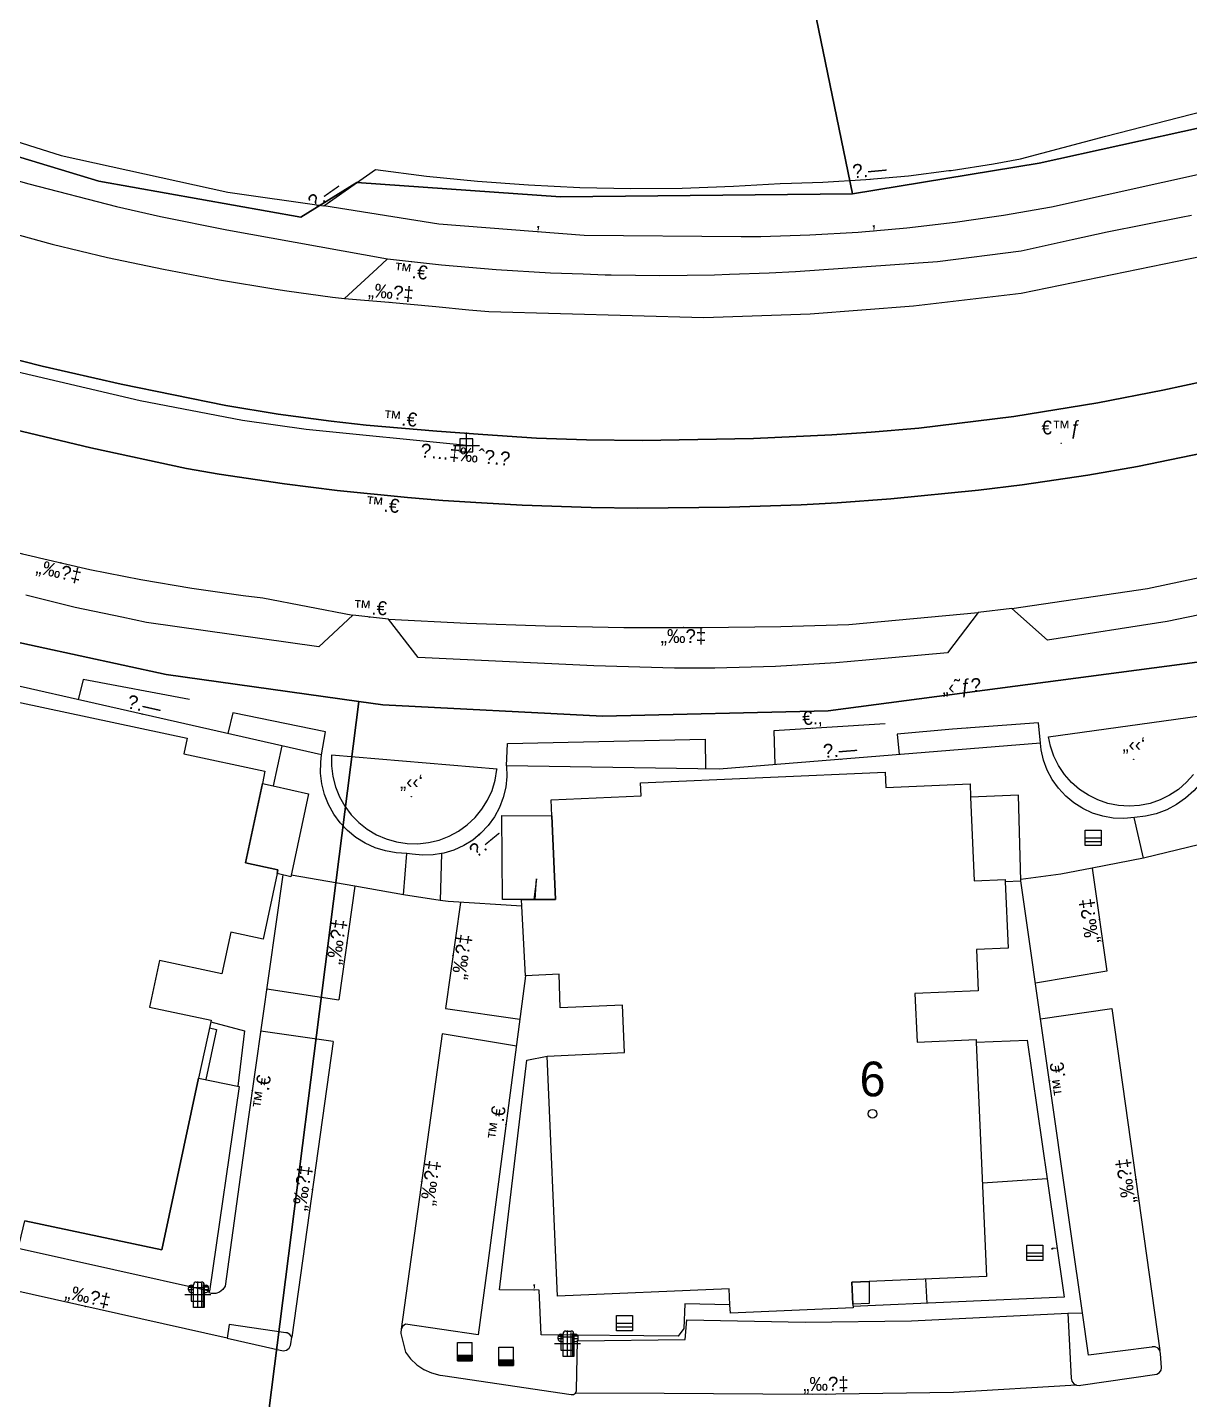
# Model space of a CAD drawing. Header units: metres. Extents: x 218299 to 220222, y 572714 to 574340.
# Drawn here: x 219484.5 to 219551.5, y 573576.1 to 573655.2 of the extents above; entities that cross this region are included whole.
import ezdxf
from ezdxf.enums import TextEntityAlignment as Align

# ---------------------------------------------------------------- set-up
doc = ezdxf.new("R2010")
doc.units = ezdxf.units.M
doc.header["$MEASUREMENT"] = 0
doc.header["$PDMODE"] = 66
doc.header["$PDSIZE"] = 0.75
for name, color, linetype in [('1601', 44, 'LANDBORDER'), ('1602', 44, 'Continuous'), ('1603', 44, 'Continuous'), ('A_POINTS', 2, 'Continuous'), ('M2200', 253, 'Continuous'), ('M2207', 253, 'Continuous'), ('M2401', 7, 'Continuous'), ('M2404', 7, 'Continuous'), ('M2407', 253, 'Continuous'), ('M2408', 253, 'Continuous'), ('M2430', 253, 'Continuous'), ('m2511', 253, 'Continuous'), ('M2601', 253, 'Continuous'), ('M2602', 253, 'Continuous'), ('M2605', 253, 'Continuous'), ('M2809', 253, 'Continuous'), ('M4611', 253, 'Continuous'), ('M5203', 253, 'Continuous'), ('M5235', 253, 'Continuous')]:
    doc.layers.add(name, color=color, linetype=linetype)
doc.styles.add('HEBTXT', font='HEBTXT')
doc.styles.add('MAVAT_HEBTXT', font='HEBTXT')
doc.linetypes.add('LANDBORDER', pattern='A,6.25,[208,elecad.shx,S=0.02,R=0,X=-0.6,Y=0],12.5,[208,elecad.shx,S=0.02,R=180,X=0.6,Y=0],6.25', length=25)

# ---------------------------------------------------------------- blocks, each defined once
blk = doc.blocks.new('1603')
at = {"layer": 'A_POINTS'}
blk.add_circle((0, 0), 0.25, dxfattribs=at)
at = {"color": 0, "style": 'HEBTXT'}
blk.add_attdef('PARCEL_NUM', text='', height=2, dxfattribs=at).set_placement((0, 1), align=Align.CENTER)
at = {"color": 0, "style": 'HEBTXT', "flags": 1}
blk.add_attdef('LOT_NUM', text='', height=2, dxfattribs=at).set_placement((0, -2.5), align=Align.CENTER)
blk = doc.blocks.new('M2404')
blk.add_circle((0, 0), 0.025)
at = {"style": 'MAVAT_HEBTXT'}
blk.add_attdef('NAME', text='', height=0.8, dxfattribs=at).set_placement((0, 1.59), align=Align.MIDDLE)
blk = doc.blocks.new('M2207')
blk.add_circle((0, 0), 0.025)
at = {"style": 'MAVAT_HEBTXT'}
blk.add_attdef('NAME', text='', height=0.8, dxfattribs=at).set_placement((0, 1.59), align=Align.MIDDLE)
blk = doc.blocks.new('M2408')
blk.add_circle((0, 0), 0.025)
at = {"style": 'MAVAT_HEBTXT'}
blk.add_attdef('NAME', text='', height=0.8, dxfattribs=at).set_placement((0, 1.59), align=Align.MIDDLE)
blk = doc.blocks.new('M2430')
blk.add_circle((0, 0), 0.025)
at = {"style": 'MAVAT_HEBTXT'}
blk.add_attdef('NAME', text='', height=0.8, dxfattribs=at).set_placement((0, 1.25), align=Align.MIDDLE)
blk = doc.blocks.new('M2601')
blk.add_circle((0, 0), 0.025)
at = {"style": 'MAVAT_HEBTXT'}
blk.add_attdef('NAME', text='', height=0.8, dxfattribs=at).set_placement((0, 1.59), align=Align.MIDDLE)
blk = doc.blocks.new('M2602')
blk.add_circle((0, 0), 0.025)
at = {"style": 'MAVAT_HEBTXT'}
blk.add_attdef('NAME', text='', height=0.8, dxfattribs=at).set_placement((0, 1.59), align=Align.MIDDLE)
blk = doc.blocks.new('M2605')
blk.add_circle((0, 0), 0.025)
at = {"style": 'MAVAT_HEBTXT'}
blk.add_attdef('NAME', text='', height=0.8, dxfattribs=at).set_placement((0, 1.59), align=Align.MIDDLE)
blk = doc.blocks.new('M2809')
blk.add_circle((0, 0), 0.025)
at = {"style": 'MAVAT_HEBTXT'}
blk.add_attdef('NAME', text='', height=0.8, dxfattribs=at).set_placement((0, 1.59), align=Align.MIDDLE)
blk = doc.blocks.new('*U89')
at = {"linetype": 'Continuous'}
for p, q in [((-0.85, 0), (-0.85, -0.66)), ((0.85, 0), (0.85, -0.66))]:
    blk.add_line(p, q, dxfattribs=at)
blk.add_solid([(-0.85, 0), (-0.85, -0.66), (0.85, -0.66)], dxfattribs=at)
at = {"linetype": 'Continuous', "extrusion": (0, 0, -1)}
blk.add_solid([(0.85, 0), (-0.85, 0), (-0.85, -0.66)], dxfattribs=at)
blk = doc.blocks.new('M5235')
for points in [[(-0.85, 1.47), (0.85, 1.47)], [(-0.85, -0.66), (-0.85, 1.47)], [(-0.85, 0), (0.85, 0)], [(0.85, -0.66), (0.85, 1.47)], [(-0.85, -0.66), (0.85, -0.66)]]:
    blk.add_lwpolyline(points)
at = {"linetype": 'Continuous'}
blk.add_blockref('*U89', (0, 0), dxfattribs=at)
at = {"style": 'MAVAT_HEBTXT', "flags": 1}
for tag, p in [('MARK', (0, 2.72)), ('HEIGHT', (0, -1.92)), ('NAME', (0, -4.48))]:
    blk.add_attdef(tag, text='', height=0.8, dxfattribs=at).set_placement(p, align=Align.MIDDLE)
blk = doc.blocks.new('2511')
blk.add_point((0, 0))
at = {"style": 'HEBTXT'}
blk.add_attdef('TYPE', text='', height=0.8, dxfattribs=at).set_placement((0, 1.12), align=Align.MIDDLE)
blk = doc.blocks.new('M5203')
for points in [[(1.54, -1.47), (-1.54, -1.47), (-1.54, 1.47), (1.54, 1.47)], [(-1.54, 0), (1.54, 0)], [(1.54, 1.47), (1.54, -1.47)], [(-1.54, -0.66), (1.54, -0.66)]]:
    blk.add_lwpolyline(points)
at = {"style": 'MAVAT_HEBTXT', "flags": 1}
for tag, p in [('MARK', (0, 3.2)), ('HEIGHT', (0, -3.3)), ('NAME', (0, -5.87))]:
    blk.add_attdef(tag, text='', height=0.8, dxfattribs=at).set_placement(p, align=Align.MIDDLE)
blk = doc.blocks.new('M4611')
for p, q in [((-1.07, 0.55), (-1.07, 0.77)), ((-1, 0.57), (-0.52, 0.57)), ((-0.95, 0.86), (-0.54, 0.86)), ((-0.88, 1), (-0.51, 1)), ((-0.77, 1.07), (-0.5, 1.07)), ((-0.77, 0.25), (-0.5, 0.25)), ((-0.5, 1.07), (-0.5, 1.13)), ((-0.5, -1.5), (-0.5, 1.06)), ((-0.2, 1.43), (0.44, 1.43)), ((-0.04, 1.28), (-0.04, -1.47)), ((0.41, 1.29), (0.41, -1.46)), ((0.64, -1.47), (0.64, 1.16)), ((0.74, 1.13), (0.74, -1.5)), ((0.74, 1.07), (0.95, 1.07)), ((0.74, 0.25), (0.95, 0.25)), ((1.03, 1), (0.77, 1)), ((1.16, 0.85), (0.78, 0.85)), ((1.2, 0.55), (0.79, 0.55)), ((1.25, 0.55), (1.25, 0.77)), ((0.74, -1.5), (-0.5, -1.5))]:
    blk.add_line(p, q)
for centre, start, end in [((-0.77, 0.77), 90, 180), ((-0.77, 0.55), 180, 270), ((-0.2, 1.13), 90, 180), ((0.44, 1.13), 0, 90), ((0.95, 0.77), 0, 90), ((0.95, 0.55), 270, 0)]:
    blk.add_arc(centre, 0.3, start, end)
blk.add_point((0, 0))
at = {"style": 'MAVAT_HEBTXT', "flags": 1}
for tag, p in [('MARK', (0.08, 2.68)), ('HEIGHT', (0.08, -2.76)), ('NAME', (0.08, -5.32)), ('DIAMETER', (0.08, -7.89))]:
    blk.add_attdef(tag, text='', height=0.8, dxfattribs=at).set_placement(p, align=Align.MIDDLE)
blk = doc.blocks.new('111')
at = {"layer": 'M2200'}
blk.add_polyline3d([(219479.848, 573617.203, 616.999), (219493.721, 573614.236, 616.999), (219493.529, 573613.338, 620.599), (219498.202, 573612.338, 620.599), (219498.053, 573611.639, 620.599), (219497.074, 573607.062, 620.599), (219497.074, 573607.062, 620.599), (219498.951, 573606.66, 597.799), (219498.951, 573606.66, 597.799), (219498.904, 573606.441, 597.799), (219498.097, 573602.671, 597.799), (219496.233, 573603.07, 620.599), (219495.72, 573600.673, 620.599), (219492.128, 573601.442, 620.599), (219491.553, 573598.754, 620.599), (219495.099, 573597.996, 620.599), (219495.079, 573597.906, 620.396), (219495.06, 573597.817, 620.193), (219494.385, 573594.665, 613.046), (219492.263, 573584.766, 590.599), (219492.263, 573584.766, 590.599), (219484.373, 573586.436, 590.599)], dxfattribs=at)
blk.add_polyline3d([(219515.055, 573582.097, 592.774), (219514.451, 573595.935, 621.574), (219514.451, 573595.935, 621.574), (219518.914, 573596.13, 621.574), (219518.795, 573598.862, 621.574), (219515.211, 573598.705, 621.574), (219515.153, 573600.656, 621.619), (219513.22, 573600.555, 601.774), (219513.22, 573600.555, 601.774), (219513.001, 573604.559, 601.774), (219512.979, 573604.953, 601.774), (219512.979, 573604.953, 601.774), (219514.939, 573604.955, 621.574), (219514.939, 573604.955, 621.574), (219514.729, 573609.766, 621.574), (219514.689, 573610.689, 621.574), (219519.871, 573610.914, 621.574), (219519.838, 573611.68, 618.124), (219533.936, 573612.295, 618.124), (219533.974, 573611.41, 621.574), (219538.817, 573611.621, 621.574), (219538.851, 573610.853, 621.574), (219539.061, 573606.03, 621.574), (219539.061, 573606.03, 621.574), (219540.831, 573606.108, 597.574), (219540.831, 573606.108, 597.574), (219540.837, 573605.983, 597.574), (219541.004, 573602.15, 597.574), (219539.18, 573602.07, 621.574), (219539.284, 573599.689, 621.574), (219535.644, 573599.53, 621.574), (219535.766, 573596.735, 621.574), (219539.169, 573596.883, 621.574), (219539.176, 573596.736, 621.265), (219539.764, 573583.241, 592.774), (219533.01, 573582.947, 592.774), (219532.012, 573582.903, 592.774), (219532.012, 573582.903, 592.774), (219532.067, 573581.637, 590.186), (219532.076, 573581.436, 589.774), (219525.01, 573581.128, 589.774), (219524.989, 573581.611, 590.809), (219524.948, 573582.529, 592.774)], close=True, dxfattribs=at)
at = {"layer": 'M2207'}
blk.add_polyline3d([(219551.682, 573612.159, 595.192), (219551.279, 573611.7, 595.192), (219550.819, 573611.296, 595.192), (219550.31, 573610.957, 595.192), (219549.761, 573610.686, 595.192), (219549.182, 573610.489, 595.192), (219548.582, 573610.37, 595.192), (219547.972, 573610.329, 595.192), (219547.361, 573610.369, 595.192), (219546.761, 573610.488, 595.192), (219546.182, 573610.684, 595.192), (219545.633, 573610.954, 595.192), (219545.124, 573611.293, 595.192), (219544.663, 573611.695, 595.192), (219544.259, 573612.155, 595.192), (219543.918, 573612.663, 595.192), (219543.647, 573613.211, 595.192), (219543.449, 573613.79, 595.192), (219543.338, 573614.321, 595.192), (219543.338, 573614.321, 595.192), (219552.612, 573615.616, 595.192)], dxfattribs=at)
for points in [[(219511.571, 573612.453, 594.349), (219502.042, 573613.266, 594.349), (219502.04, 573612.648, 594.349), (219502.117, 573612.035, 594.349), (219502.272, 573611.436, 594.349), (219502.504, 573610.863, 594.349), (219502.808, 573610.325, 594.349), (219503.178, 573609.83, 594.349), (219503.609, 573609.387, 594.349), (219504.094, 573609.003, 594.349), (219504.625, 573608.685, 594.349), (219505.191, 573608.439, 594.349), (219505.785, 573608.267, 594.349), (219506.396, 573608.173, 594.349), (219507.014, 573608.159, 594.349), (219507.629, 573608.225, 594.349), (219508.23, 573608.37, 594.349), (219508.808, 573608.591, 594.349), (219509.352, 573608.884, 594.349), (219509.853, 573609.246, 594.349), (219510.304, 573609.669, 594.349), (219510.697, 573610.146, 594.349), (219511.024, 573610.671, 594.349), (219511.282, 573611.233, 594.349), (219511.464, 573611.823, 594.349), (219511.569, 573612.433, 594.349), (219511.571, 573612.453, 594.349)], [(219498.053, 573611.639, 595.699), (219498.682, 573611.495, 595.699), (219500.711, 573611.03, 595.699), (219499.697, 573606.266, 595.699), (219498.904, 573606.441, 595.699), (219498.951, 573606.66, 595.699), (219497.074, 573607.062, 595.699), (219498.053, 573611.639, 595.699)], [(219540.837, 573605.983, 596.242), (219541.744, 573606.03, 596.242), (219541.744, 573606.03, 596.242), (219541.606, 573610.956, 596.242), (219538.851, 573610.853, 596.242), (219539.061, 573606.03, 596.242), (219540.831, 573606.108, 596.242), (219540.837, 573605.983, 596.242)], [(219512.979, 573604.953, 596.374), (219511.888, 573604.947, 596.374), (219511.888, 573604.947, 596.374), (219511.846, 573609.791, 596.374), (219514.729, 573609.766, 596.374), (219514.939, 573604.955, 596.374), (219512.979, 573604.953, 596.374)], [(219494.385, 573594.665, 589.099), (219496.716, 573594.183, 589.099), (219495.014, 573582.39, 589.099), (219495.014, 573582.39, 589.099), (219483.995, 573584.841, 589.099), (219484.068, 573585.15, 589.099), (219484.373, 573586.436, 589.099), (219492.263, 573584.766, 589.099), (219494.385, 573594.665, 589.099)], [(219533.01, 573582.947, 588.987), (219533.009, 573581.675, 588.987), (219532.067, 573581.637, 588.987), (219532.012, 573582.903, 588.987), (219533.01, 573582.947, 588.987)]]:
    blk.add_polyline3d(points, close=True, dxfattribs=at)
at = {"layer": 'M2401'}
for points in [[(219481.896, 573643.814, 592.209), (219485.17, 573642.904, 592.209), (219485.938, 573642.702, 592.209), (219489.138, 573641.938, 592.209), (219492.356, 573641.251, 592.209), (219495.589, 573640.64, 592.209), (219498.837, 573640.107, 592.209), (219499.46, 573640.02, 592.209), (219502.096, 573639.651, 592.209), (219502.778, 573639.565, 592.209), (219504.658, 573641.297, 592.209), (219505.256, 573641.848, 592.209), (219508.381, 573641.508, 592.209), (219511.515, 573641.243, 592.209), (219514.655, 573641.053, 592.209), (219516.533, 573640.985, 592.209), (219517.8, 573640.939, 592.209), (219518.153, 573640.935, 592.209), (219520.948, 573640.901, 592.209), (219524.096, 573640.938, 592.209), (219524.969, 573640.969, 592.209), (219527.243, 573641.05, 592.209), (219528.758, 573641.131, 592.209), (219536.947, 573641.701, 592.209), (219541.761, 573642.323, 592.209), (219544.697, 573642.968, 592.209), (219546.708, 573643.409, 592.209), (219550.968, 573644.246, 592.209), (219551.568, 573644.364, 592.209)], [(219560.406, 573623.083, 584.837), (219550.164, 573620.956, 584.837), (219543.271, 573619.898, 584.837), (219541.225, 573621.711, 584.837), (219539.28, 573621.486, 584.837), (219537.524, 573619.166, 584.837), (219532.816, 573618.728, 584.837), (219531.081, 573618.582, 584.837), (219527.602, 573618.375, 584.837), (219524.116, 573618.28, 584.837), (219521.791, 573618.277, 584.837), (219517.146, 573618.408, 584.837), (219507.024, 573618.888, 584.837), (219505.31, 573621.098, 584.837), (219503.268, 573621.32, 584.837), (219501.303, 573619.511, 584.837), (219491.38, 573620.914, 584.837), (219489.968, 573621.21, 584.837), (219487.273, 573621.776, 584.837), (219484.43, 573622.481, 584.837)], [(219483.108, 573636.253, 585.225), (219485.373, 573635.673, 585.225), (219489.931, 573634.63, 585.225), (219495.946, 573633.406, 585.225), (219498.974, 573632.899, 585.225), (219502.008, 573632.499, 585.225), (219504.034, 573632.282, 585.225), (219508.096, 573631.926, 585.225), (219510.745, 573631.744, 585.225), (219513.85, 573631.532, 585.225), (219516.73, 573631.423, 585.225), (219519.932, 573631.39, 585.225), (219526.336, 573631.509, 585.225), (219530.856, 573631.708, 585.225), (219533.113, 573631.862, 585.225), (219535.86, 573632.107, 585.225), (219541.336, 573632.767, 585.225), (219546.172, 573633.557, 585.225), (219549.929, 573634.288, 585.225), (219557.407, 573635.905, 585.225)], [(219554.15, 573631.06, 585.225), (219548.458, 573629.898, 585.225), (219545.595, 573629.4, 585.225), (219541.825, 573628.844, 585.225), (219539.306, 573628.531, 585.225), (219534.253, 573628.029, 585.225), (219531.16, 573627.804, 585.225), (219529.097, 573627.691, 585.225), (219524.969, 573627.543, 585.225), (219519.656, 573627.491, 585.225), (219516.999, 573627.525, 585.225), (219513.015, 573627.661, 585.225), (219510.681, 573627.805, 585.225), (219508.445, 573627.943, 585.225), (219506.417, 573628.109, 585.225), (219502.367, 573628.516, 585.225), (219499.332, 573628.886, 585.225), (219495.56, 573629.442, 585.225), (219493.685, 573629.786, 585.225), (219488.174, 573630.962, 585.225), (219482.863, 573632.23, 585.225)], [(219499.232, 573606.368, 586.585), (219497.225, 573592.167, 586.585), (219495.906, 573582.677, 586.585), (219495.779, 573582.478, 586.585), (219495.594, 573582.331, 586.585), (219495.37, 573582.255, 586.585), (219495.134, 573582.257, 586.585), (219494.995, 573582.297, 586.585), (219495.014, 573582.39, 586.585)], [(219513.22, 573600.555, 586.589), (219511.041, 573584.013, 586.589), (219510.476, 573579.883, 586.589), (219506.303, 573580.498, 586.589), (219506.145, 573580.374, 586.589), (219506.047, 573580.199, 586.589), (219506.024, 573579.999, 586.589), (219506.031, 573579.947, 586.589), (219506.293, 573578.875, 586.589), (219506.591, 573578.486, 586.589), (219506.948, 573578.152, 586.589), (219507.355, 573577.88, 586.589), (219507.801, 573577.677, 586.589), (219508.274, 573577.55, 586.589), (219508.442, 573577.524, 586.589), (219515.837, 573576.446, 586.589), (219515.976, 573576.445, 586.589), (219516.094, 573576.519, 586.589), (219516.154, 573576.645, 586.589), (219516.156, 573576.703, 586.589), (219516.203, 573579.53, 586.589), (219522.407, 573579.597, 586.589), (219522.505, 573580.732, 586.589), (219529.312, 573580.613, 586.589), (219535.444, 573580.691, 586.589), (219544.457, 573581.126, 586.589), (219544.65, 573577.38, 586.589), (219544.682, 573577.202, 586.589), (219544.787, 573577.055, 586.589), (219544.945, 573576.967, 586.589), (219545.125, 573576.954, 586.589), (219545.194, 573576.971, 586.589), (219549.567, 573577.612, 586.589), (219549.722, 573577.698, 586.589), (219549.824, 573577.843, 586.589), (219549.852, 573577.965, 586.589), (219549.784, 573578.794, 586.589), (219549.749, 573578.964, 586.589), (219549.643, 573579.102, 586.589), (219549.487, 573579.178, 586.589), (219549.313, 573579.177, 586.589), (219549.286, 573579.17, 586.589), (219545.638, 573578.705, 586.589), (219545.289, 573581.149, 586.589), (219544.641, 573585.688, 586.589), (219541.744, 573606.03, 586.589)], [(219513.776, 573604.954, 586.589), (219513.839, 573606.141, 586.589), (219513.688, 573604.954, 586.589)], [(219496.03, 573579.689, 586.061), (219499.257, 573578.961, 586.061), (219499.44, 573578.998, 586.061), (219499.591, 573579.106, 586.061), (219499.683, 573579.268, 586.061), (219499.701, 573579.358, 586.061), (219499.746, 573579.735, 586.061), (219499.643, 573579.887, 586.061), (219499.486, 573579.983, 586.061), (219499.412, 573580, 586.061), (219496.149, 573580.466, 586.061), (219496.03, 573579.689, 586.061)]]:
    blk.add_polyline3d(points, dxfattribs=at)
at = {"layer": 'M2404'}
for points in [[(219481.896, 573643.814, 592.209), (219485.17, 573642.904, 592.209), (219485.938, 573642.702, 592.209), (219489.138, 573641.938, 592.209), (219492.356, 573641.251, 592.209), (219495.589, 573640.64, 592.209), (219498.837, 573640.107, 592.209), (219499.46, 573640.02, 592.209), (219502.096, 573639.651, 592.209), (219502.778, 573639.565, 592.209), (219504.658, 573641.297, 592.209), (219505.256, 573641.848, 592.209), (219508.381, 573641.508, 592.209), (219511.515, 573641.243, 592.209), (219514.655, 573641.053, 592.209), (219516.533, 573640.985, 592.209), (219517.8, 573640.939, 592.209), (219518.153, 573640.935, 592.209), (219520.948, 573640.901, 592.209), (219524.096, 573640.938, 592.209), (219524.969, 573640.969, 592.209), (219527.243, 573641.05, 592.209), (219528.758, 573641.131, 592.209), (219536.947, 573641.701, 592.209), (219541.761, 573642.323, 592.209), (219544.697, 573642.968, 592.209), (219546.708, 573643.409, 592.209), (219550.968, 573644.246, 592.209), (219551.568, 573644.364, 592.209)], [(219560.406, 573623.083, 584.613), (219550.164, 573620.956, 584.613), (219543.271, 573619.898, 584.613), (219541.225, 573621.711, 584.613), (219539.28, 573621.486, 584.613), (219537.524, 573619.166, 584.613), (219532.816, 573618.728, 584.613), (219531.081, 573618.582, 584.613), (219527.602, 573618.375, 584.613), (219524.116, 573618.28, 584.613), (219521.791, 573618.277, 584.613), (219517.146, 573618.408, 584.613), (219507.024, 573618.888, 584.613), (219505.31, 573621.098, 584.613), (219503.268, 573621.32, 584.613), (219501.303, 573619.511, 584.613), (219491.38, 573620.914, 584.613), (219489.968, 573621.21, 584.613), (219487.273, 573621.776, 584.613), (219484.43, 573622.481, 584.613)], [(219482.863, 573632.23, 589.005), (219488.174, 573630.962, 589.005), (219493.685, 573629.786, 589.005), (219495.56, 573629.442, 589.005), (219499.332, 573628.886, 589.005), (219502.367, 573628.516, 589.005), (219506.417, 573628.109, 589.005), (219508.445, 573627.943, 589.005), (219510.681, 573627.805, 589.005), (219513.015, 573627.661, 589.005), (219516.999, 573627.525, 589.005), (219519.656, 573627.491, 589.005), (219524.969, 573627.543, 589.005), (219529.097, 573627.691, 589.005), (219531.16, 573627.804, 589.005), (219534.253, 573628.029, 589.005), (219539.306, 573628.531, 589.005), (219541.825, 573628.844, 589.005), (219545.595, 573629.4, 589.005), (219548.458, 573629.898, 589.005), (219554.15, 573631.06, 589.005)], [(219557.407, 573635.905, 589.005), (219549.929, 573634.288, 589.005), (219546.172, 573633.557, 589.005), (219541.336, 573632.767, 589.005), (219535.86, 573632.107, 589.005), (219533.113, 573631.862, 589.005), (219530.856, 573631.708, 589.005), (219526.336, 573631.509, 589.005), (219519.932, 573631.39, 589.005), (219516.73, 573631.423, 589.005), (219513.85, 573631.532, 589.005), (219510.745, 573631.744, 589.005), (219508.096, 573631.926, 589.005), (219504.034, 573632.282, 589.005), (219502.008, 573632.499, 589.005), (219498.974, 573632.899, 589.005), (219495.946, 573633.406, 589.005), (219489.931, 573634.63, 589.005), (219485.373, 573635.673, 589.005), (219483.108, 573636.253, 589.005)], [(219499.232, 573606.368, 586.585), (219497.225, 573592.167, 586.585), (219495.906, 573582.677, 586.585), (219495.779, 573582.478, 586.585), (219495.594, 573582.331, 586.585), (219495.37, 573582.255, 586.585), (219495.134, 573582.257, 586.585), (219494.995, 573582.297, 586.585), (219495.014, 573582.39, 586.585)], [(219513.22, 573600.555, 586.589), (219511.041, 573584.013, 586.589), (219510.476, 573579.883, 586.589), (219506.303, 573580.498, 586.589), (219506.145, 573580.374, 586.589), (219506.047, 573580.199, 586.589), (219506.024, 573579.999, 586.589), (219506.031, 573579.947, 586.589), (219506.293, 573578.875, 586.589), (219506.591, 573578.486, 586.589), (219506.948, 573578.152, 586.589), (219507.355, 573577.88, 586.589), (219507.801, 573577.677, 586.589), (219508.274, 573577.55, 586.589), (219508.442, 573577.524, 586.589), (219515.837, 573576.446, 586.589), (219515.976, 573576.445, 586.589), (219516.094, 573576.519, 586.589), (219516.154, 573576.645, 586.589), (219516.156, 573576.703, 586.589), (219516.203, 573579.53, 586.589), (219522.407, 573579.597, 586.589), (219522.505, 573580.732, 586.589), (219529.312, 573580.613, 586.589), (219535.444, 573580.691, 586.589), (219544.457, 573581.126, 586.589), (219544.65, 573577.38, 586.589), (219544.682, 573577.202, 586.589), (219544.787, 573577.055, 586.589), (219544.945, 573576.967, 586.589), (219545.125, 573576.954, 586.589), (219545.194, 573576.971, 586.589), (219549.567, 573577.612, 586.589), (219549.722, 573577.698, 586.589), (219549.824, 573577.843, 586.589), (219549.852, 573577.965, 586.589), (219549.784, 573578.794, 586.589), (219549.749, 573578.964, 586.589), (219549.643, 573579.102, 586.589), (219549.487, 573579.178, 586.589), (219549.313, 573579.177, 586.589), (219549.286, 573579.17, 586.589), (219545.638, 573578.705, 586.589), (219545.289, 573581.149, 586.589), (219544.641, 573585.688, 586.589), (219541.744, 573606.03, 586.589)], [(219513.776, 573604.954, 586.589), (219513.839, 573606.141, 586.589), (219513.688, 573604.954, 586.589)], [(219496.03, 573579.689, 586.061), (219499.257, 573578.961, 586.061), (219499.44, 573578.998, 586.061), (219499.591, 573579.106, 586.061), (219499.683, 573579.268, 586.061), (219499.701, 573579.358, 586.061), (219499.746, 573579.735, 586.061), (219499.643, 573579.887, 586.061), (219499.486, 573579.983, 586.061), (219499.412, 573580, 586.061), (219496.149, 573580.466, 586.061), (219496.03, 573579.689, 586.061)]]:
    blk.add_polyline3d(points, dxfattribs=at)
at = {"layer": 'M2407'}
for points in [[(219499.18, 573613.809, 592.119), (219498.682, 573611.495, 592.156)], [(219508.375, 573607.597, 592.632), (219508.304, 573604.896, 592.632)], [(219495.004, 573597.553, 586.443), (219495.415, 573597.465, 586.443), (219494.796, 573594.58, 586.299)], [(219543.251, 573588.859, 587.118), (219539.53, 573588.603, 587.118)], [(219536.259, 573583.088, 587.118), (219536.327, 573581.691, 587.118)]]:
    blk.add_polyline3d(points, dxfattribs=at)
at = {"layer": 'M2408'}
for points in [[(219501.466, 573613.292, 591.811), (219501.691, 573614.618, 591.811), (219496.351, 573615.703, 591.811), (219496.073, 573614.511, 591.811)], [(219542.868, 573613.957, 592.636), (219542.767, 573615.127, 592.636), (219537.809, 573614.761, 592.636), (219534.612, 573614.472, 592.636), (219534.727, 573613.299, 592.636)], [(219512.113, 573612.647, 591.886), (219512.167, 573613.932, 591.886), (219523.551, 573614.177, 591.886), (219523.574, 573612.474, 591.886)], [(219544.457, 573581.126, 587.056), (219545.289, 573581.149, 587.056)]]:
    blk.add_polyline3d(points, dxfattribs=at)
at = {"layer": 'M2430'}
for points in [[(219509.949, 573638.922, 591.136), (219511.106, 573638.814, 591.151), (219523.482, 573638.466, 591.451), (219529.602, 573638.681, 591.676), (219535.558, 573639.138, 591.826), (219541.753, 573639.885, 591.976), (219553.739, 573642.327, 592.201), (219571.427, 573647.135, 592.501), (219577.356, 573649.095, 592.597), (219583.026, 573651.163, 592.689), (219593.306, 573655.064, 592.839)], [(219502.778, 573639.565, 591.076), (219505.341, 573639.351, 591.076), (219508.041, 573639.099, 591.112)], [(219508.041, 573639.099, 591.112), (219509.949, 573638.922, 591.136)], [(219541.225, 573621.711, 592.351), (219549.045, 573622.856, 592.426), (219560.666, 573625.341, 592.426), (219572.109, 573628.465, 592.801), (219579.182, 573630.667, 592.951)], [(219470.197, 573628.501, 590.835), (219470.283, 573628.815, 590.835), (219479.456, 573626.169, 590.835), (219482.325, 573625.357, 590.936), (219484.233, 573624.871, 590.999), (219484.984, 573624.68, 591.023), (219485.215, 573624.622, 591.031), (219488.123, 573623.964, 591.12), (219491.049, 573623.385, 591.203), (219493.989, 573622.884, 591.279), (219496.941, 573622.461, 591.35), (219498.08, 573622.32, 591.375), (219503.268, 573621.32, 591.375)], [(219505.31, 573621.098, 591.375), (219509.83, 573620.867, 591.421), (219514.352, 573620.709, 591.499), (219518.875, 573620.626, 591.608), (219523.046, 573620.616, 591.738), (219523.399, 573620.615, 591.749), (219527.92, 573620.679, 591.921), (219531.828, 573620.792, 592.095), (219539.28, 573621.486, 592.275)], [(219545.854, 573606.764, 587.114), (219546.687, 573600.822, 587.066)], [(219503.38, 573605.71, 586.589), (219502.465, 573599.169, 586.456)], [(219509.46, 573604.785, 586.507), (219508.611, 573598.672, 586.434)], [(219546.687, 573600.822, 587.066), (219542.583, 573600.139, 587.13)], [(219498.303, 573599.8, 586.482), (219502.465, 573599.169, 586.456)], [(219508.611, 573598.672, 586.434), (219512.892, 573598.066, 586.504)], [(219542.876, 573598.078, 587.127), (219546.987, 573598.675, 587.048)], [(219546.987, 573598.675, 587.048), (219549.749, 573578.964, 586.889)], [(219502.13, 573596.778, 586.408), (219497.96, 573597.37, 586.483)], [(219502.13, 573596.778, 586.408), (219499.746, 573579.735, 586.064)], [(219508.408, 573597.206, 586.416), (219506.047, 573580.199, 586.214)], [(219512.687, 573596.506, 586.505), (219508.408, 573597.206, 586.416)], [(219496.03, 573579.689, 585.914), (219482.384, 573582.727, 585.464), (219483.053, 573585.377, 585.464)], [(219544.945, 573576.967, 586.814), (219537.871, 573576.545, 586.814), (219529.716, 573576.441, 586.814), (219521.189, 573576.487, 586.664), (219516.094, 573576.519, 586.514)]]:
    blk.add_polyline3d(points, dxfattribs=at)
at = {"layer": 'm2511'}
blk.add_polyline3d([(219509.804, 573631.108, 589.936), (219500.581, 573632.017, 589.936), (219496.916, 573632.536, 589.936), (219491.023, 573633.669, 589.936), (219483.235, 573635.5, 589.936), (219475.119, 573637.912, 589.936), (219465.658, 573641.295, 589.936), (219458.57, 573644.327, 589.936), (219451.194, 573648.085, 589.936), (219444.348, 573652.055, 589.936)], dxfattribs=at)
at = {"layer": 'M2601'}
for points in [[(219453.826, 573658.674, 590.524), (219455.476, 573657.771, 590.593), (219455.476, 573657.771, 590.593), (219459.065, 573655.903, 590.73), (219459.065, 573655.903, 590.73), (219460.88, 573655.029, 590.784), (219462.695, 573654.155, 590.837), (219462.695, 573654.155, 590.837), (219465.147, 573653.064, 590.905), (219467.635, 573652.046, 590.968), (219470.122, 573651.027, 591.03), (219474.364, 573649.432, 591.123), (219476.496, 573648.679, 591.166), (219479.715, 573647.613, 591.23), (219482.963, 573646.633, 591.296), (219484.6, 573646.178, 591.33), (219489.646, 573644.877, 591.488), (219492.181, 573644.287, 591.57), (219496.007, 573643.515, 591.63), (219505.256, 573641.848, 591.63)], [(219576.321, 573653.657, 593.028), (219575.375, 573653.317, 592.98), (219572.374, 573652.309, 592.874), (219569.35, 573651.364, 592.812), (219566.307, 573650.483, 592.795), (219563.246, 573649.666, 592.821), (219562.717, 573649.532, 592.83), (219553.128, 573646.962, 592.752), (219543.508, 573644.829, 592.53), (219540.743, 573644.347, 592.53), (219540.197, 573644.268, 592.53)], [(219526.344, 573643.126, 592.53), (219525.629, 573643.119, 592.53), (219516.594, 573643.204, 592.371), (219508.213, 573643.852, 592.212), (219501.596, 573644.903, 592.08)], [(219540.197, 573644.268, 592.53), (219537.965, 573643.945, 592.53), (219535.177, 573643.621, 592.53), (219532.381, 573643.378, 592.53), (219529.579, 573643.214, 592.53), (219526.774, 573643.13, 592.53), (219526.344, 573643.126, 592.53)], [(219548.808, 573607.334, 595.492), (219548.808, 573607.334, 595.492), (219548.26, 573609.672, 595.492)], [(219506.178, 573605.211, 594.957), (219506.178, 573605.211, 594.957), (219506.383, 573607.609, 594.957), (219506.383, 573607.609, 594.957), (219506.383, 573607.609, 594.957)], [(219495.079, 573597.906, 588.243), (219497.026, 573597.394, 588.243), (219496.637, 573594.199, 588.243)], [(219539.176, 573596.736, 589.293), (219542.099, 573596.856, 589.293), (219543.251, 573588.859, 589.293), (219544.233, 573582.051, 589.293), (219532.074, 573581.498, 589.143)], [(219513.288, 573595.694, 588.618), (219514.451, 573595.935, 588.618)], [(219524.989, 573581.611, 588.618), (219522.394, 573581.663, 588.618), (219522.326, 573580.235, 588.618), (219522.004, 573579.799, 588.618), (219514.116, 573579.882, 588.618), (219514.003, 573582.45, 588.618), (219511.713, 573582.47, 588.618), (219513.288, 573595.694, 588.618), (219513.288, 573595.694, 588.618)]]:
    blk.add_polyline3d(points, dxfattribs=at)
at = {"layer": 'M2602'}
for points in [[(219493.857, 573616.478, 592.234), (219487.73, 573617.615, 592.234), (219487.452, 573616.461, 592.234)], [(219533.931, 573615.074, 592.684), (219527.518, 573614.665, 592.684), (219527.57, 573612.72, 592.684)]]:
    blk.add_polyline3d(points, dxfattribs=at)
at = {"layer": 'M2605'}
for points in [[(219537.588, 573646.933, 592.69), (219537.723, 573646.95, 592.691), (219540.165, 573647.334, 592.689), (219541.724, 573647.621, 592.68), (219546.642, 573648.923, 592.659), (219551.567, 573650.192, 592.712), (219556.499, 573651.429, 592.837), (219561.438, 573652.632, 593.034), (219566.38, 573653.803, 593.305), (219568.309, 573654.25, 593.43), (219571.134, 573655.126, 593.554), (219573.947, 573656.045, 593.612), (219576.747, 573657.008, 593.604), (219579.531, 573658.012, 593.53), (219581.618, 573658.796, 593.43), (219583.136, 573659.213, 593.437)], [(219475.558, 573651.252, 591.324), (219475.878, 573651.14, 591.33), (219486.463, 573647.815, 591.523), (219496.069, 573645.696, 591.523), (219501.596, 573644.903, 591.78), (219504.578, 573646.993, 591.93), (219507.505, 573646.62, 592.055), (219510.441, 573646.325, 592.165), (219513.384, 573646.109, 592.262), (219516.333, 573645.972, 592.344), (219519.284, 573645.913, 592.412), (219522.236, 573645.933, 592.466), (219525.187, 573646.031, 592.506), (219527.874, 573646.19, 592.53), (219528.535, 573646.209, 592.547)], [(219528.535, 573646.209, 592.547), (219530.343, 573646.263, 592.595), (219532.81, 573646.414, 592.644), (219535.271, 573646.643, 592.676), (219537.588, 573646.933, 592.69)], [(219579.985, 573622.84, 593.682), (219553.032, 573615.935, 593.532), (219553.137, 573615.304, 593.532), (219553.162, 573614.665, 593.532), (219553.108, 573614.028, 593.532), (219552.974, 573613.403, 593.532), (219552.763, 573612.8, 593.532), (219552.479, 573612.227, 593.532), (219552.125, 573611.694, 593.532), (219551.708, 573611.21, 593.532), (219551.233, 573610.781, 593.532), (219550.709, 573610.415, 593.532), (219550.143, 573610.117, 593.532), (219549.545, 573609.893, 593.532), (219548.923, 573609.744, 593.532), (219548.287, 573609.675, 593.532), (219548.287, 573609.675, 593.532)], [(219506.383, 573607.609, 592.107), (219505.759, 573607.638, 592.107), (219505.143, 573607.745, 592.107), (219504.546, 573607.931, 592.107), (219503.977, 573608.191, 592.107), (219503.447, 573608.521, 592.107), (219502.962, 573608.916, 592.107), (219502.533, 573609.37, 592.107), (219502.164, 573609.875, 592.107), (219501.863, 573610.423, 592.107), (219501.635, 573611.005, 592.107), (219501.483, 573611.611, 592.107), (219501.409, 573612.232, 592.107), (219501.415, 573612.857, 592.107), (219501.466, 573613.292, 592.107), (219501.466, 573613.292, 592.107), (219499.18, 573613.809, 592.119), (219472.919, 573619.746, 592.257), (219472.794, 573619.282, 592.257)], [(219548.287, 573609.675, 593.007), (219547.677, 573609.619, 593.007), (219547.064, 573609.644, 593.007), (219546.459, 573609.749, 593.007), (219545.874, 573609.931, 593.007), (219545.317, 573610.187, 593.007), (219545.247, 573610.232, 593.007), (219544.798, 573610.514, 593.007), (219544.326, 573610.906, 593.007), (219543.909, 573611.355, 593.007), (219543.554, 573611.856, 593.007), (219543.267, 573612.398, 593.007), (219543.053, 573612.972, 593.007), (219542.915, 573613.57, 593.007), (219542.868, 573613.957, 593.007), (219542.868, 573613.957, 593.007), (219524.371, 573612.462, 592.857), (219512.113, 573612.647, 592.632)], [(219512.113, 573612.647, 592.632), (219512.131, 573612.034, 592.632), (219512.069, 573611.424, 592.632), (219511.929, 573610.827, 592.632), (219511.712, 573610.253, 592.632), (219511.422, 573609.712, 592.632), (219511.064, 573609.214, 592.632), (219510.645, 573608.766, 592.632), (219510.171, 573608.376, 592.632), (219509.65, 573608.052, 592.632), (219509.092, 573607.798, 592.632), (219508.505, 573607.618, 592.632), (219508.375, 573607.597, 592.632), (219507.9, 573607.517, 592.632), (219507.287, 573607.495, 592.632), (219506.676, 573607.553, 592.632), (219506.383, 573607.609, 592.632)], [(219555.725, 573609.092, 593.392), (219552.438, 573608.212, 593.392), (219552.051, 573608.119, 593.392), (219548.808, 573607.334, 593.392)], [(219548.808, 573607.334, 593.007), (219545.854, 573606.764, 593.007), (219544.037, 573606.414, 593.007), (219541.741, 573606.11, 593.007)], [(219506.178, 573605.211, 592.107), (219503.38, 573605.71, 592.107), (219499.717, 573606.362, 592.107)], [(219513.001, 573604.559, 592.707), (219508.748, 573604.83, 592.707), (219508.304, 573604.896, 592.707), (219506.178, 573605.211, 592.707)]]:
    blk.add_polyline3d(points, dxfattribs=at)
at = {"layer": 'M2809'}
for points in [[(219554.15, 573631.06, 592.47), (219548.458, 573629.898, 592.434), (219545.595, 573629.4, 592.395), (219541.825, 573628.844, 592.297), (219539.306, 573628.531, 592.229), (219534.253, 573628.029, 592.095), (219531.16, 573627.804, 592.018), (219529.097, 573627.691, 591.967), (219524.969, 573627.543, 591.87), (219519.656, 573627.491, 591.766), (219516.999, 573627.525, 591.718), (219513.015, 573627.661, 591.645), (219510.681, 573627.805, 591.595), (219508.445, 573627.943, 591.548), (219506.417, 573628.109, 591.501), (219502.367, 573628.516, 591.409), (219499.332, 573628.886, 591.345), (219495.56, 573629.442, 591.35), (219493.685, 573629.786, 591.345), (219488.174, 573630.962, 591.195), (219482.863, 573632.23, 590.97)], [(219483.108, 573636.253, 590.955), (219485.373, 573635.673, 591.026), (219489.931, 573634.63, 591.18), (219495.946, 573633.406, 591.277), (219498.974, 573632.899, 591.33), (219502.008, 573632.499, 591.404), (219504.034, 573632.282, 591.458), (219508.096, 573631.926, 591.555), (219510.745, 573631.744, 591.6), (219513.85, 573631.532, 591.654), (219516.73, 573631.423, 591.705), (219519.932, 573631.39, 591.773), (219526.336, 573631.509, 591.93), (219530.856, 573631.708, 592.088), (219533.113, 573631.862, 592.155), (219535.86, 573632.107, 592.21), (219541.336, 573632.767, 592.305), (219546.172, 573633.557, 592.38), (219549.929, 573634.288, 592.452), (219557.407, 573635.905, 592.605)]]:
    blk.add_polyline3d(points, dxfattribs=at)
at = {"layer": 'M2207'}
ref = blk.add_blockref('M2207', (219548.247, 573613.023), dxfattribs=dict(at, xscale=0.5, yscale=0.5, zscale=0.5))
ref.add_attrib('NAME', '„‹‹‘', dxfattribs={"layer": '0', "height": 0.8, "style": 'MAVAT_HEBTXT'}).set_placement((219548.247, 573613.819), align=Align.MIDDLE)
ref = blk.add_blockref('M2207', (219506.637, 573610.876), dxfattribs=dict(at, xscale=0.5, yscale=0.5, zscale=0.5))
ref.add_attrib('NAME', '„‹‹‘', dxfattribs={"layer": '0', "height": 0.8, "style": 'MAVAT_HEBTXT'}).set_placement((219506.637, 573611.672), align=Align.MIDDLE)
at = {"layer": 'M2404'}
ref = blk.add_blockref('M2404', (219506.646, 573641.696), dxfattribs=dict(at, xscale=0.5, yscale=0.5, zscale=0.5))
ref.add_attrib('NAME', '™.€', dxfattribs={"layer": '0', "height": 0.8, "rotation": 353.79244, "style": 'MAVAT_HEBTXT'}).set_placement((219506.587, 573641.15), align=Align.MIDDLE)
ref = blk.add_blockref('M2404', (219505.938, 573632.115), dxfattribs=dict(at, xscale=0.5, yscale=0.5, zscale=0.5))
ref.add_attrib('NAME', '™.€', dxfattribs={"layer": '0', "height": 0.8, "rotation": 354.98991, "style": 'MAVAT_HEBTXT'}).set_placement((219505.986, 573632.663), align=Align.MIDDLE)
ref = blk.add_blockref('M2404', (219505.017, 573628.249), dxfattribs=dict(at, xscale=0.5, yscale=0.5, zscale=0.5))
ref.add_attrib('NAME', '™.€', dxfattribs={"layer": '0', "height": 0.8, "rotation": 354.26651, "style": 'MAVAT_HEBTXT'}).set_placement((219504.962, 573627.702), align=Align.MIDDLE)
ref = blk.add_blockref('M2404', (219504.227, 573621.216), dxfattribs=dict(at, xscale=0.5, yscale=0.5, zscale=0.5))
ref.add_attrib('NAME', '™.€', dxfattribs={"layer": '0', "height": 0.8, "rotation": 357.28149, "style": 'MAVAT_HEBTXT'}).set_placement((219504.253, 573621.765), align=Align.MIDDLE)
ref = blk.add_blockref('M2404', (219543.385, 573594.507), dxfattribs=dict(at, xscale=0.5, yscale=0.5, zscale=0.5))
ref.add_attrib('NAME', '™.€', dxfattribs={"layer": '0', "height": 0.8, "rotation": 98.10513, "style": 'MAVAT_HEBTXT'}).set_placement((219543.929, 573594.585), align=Align.MIDDLE)
ref = blk.add_blockref('M2404', (219497.475, 573593.937), dxfattribs=dict(at, xscale=0.5, yscale=0.5, zscale=0.5))
ref.add_attrib('NAME', '™.€', dxfattribs={"layer": '0', "height": 0.8, "rotation": 81.9567, "style": 'MAVAT_HEBTXT'}).set_placement((219498.02, 573593.861), align=Align.MIDDLE)
ref = blk.add_blockref('M2404', (219512.093, 573591.997), dxfattribs=dict(at, xscale=0.5, yscale=0.5, zscale=0.5))
ref.add_attrib('NAME', '™.€', dxfattribs={"layer": '0', "height": 0.8, "rotation": 82.49699, "style": 'MAVAT_HEBTXT'}).set_placement((219511.547, 573592.068), align=Align.MIDDLE)
at = {"layer": 'M2408'}
ref = blk.add_blockref('M2408', (219538.685, 573614.826), dxfattribs=dict(at, xscale=0.5, yscale=0.5, zscale=0.5))
ref.add_attrib('NAME', '„‹˜ƒ\x8e', dxfattribs={"layer": '0', "height": 0.8, "rotation": 4.21731, "style": 'MAVAT_HEBTXT'}).set_placement((219538.336, 573617.132), align=Align.MIDDLE)
at = {"layer": 'M2430'}
ref = blk.add_blockref('M2430', (219505.411, 573639.345), dxfattribs=dict(at, xscale=0.5, yscale=0.5, zscale=0.5))
ref.add_attrib('NAME', '„‰\x90‡', dxfattribs={"layer": '0', "height": 0.8, "rotation": 354.67222, "style": 'MAVAT_HEBTXT'}).set_placement((219505.462, 573639.892), align=Align.MIDDLE)
ref = blk.add_blockref('M2430', (219486.446, 573624.343), dxfattribs=dict(at, xscale=0.5, yscale=0.5, zscale=0.5))
ref.add_attrib('NAME', '„‰\x90‡', dxfattribs={"layer": '0', "height": 0.8, "rotation": 347.263, "style": 'MAVAT_HEBTXT'}).set_placement((219486.325, 573623.807), align=Align.MIDDLE)
ref = blk.add_blockref('M2430', (219522.311, 573620.618), dxfattribs=dict(at, xscale=0.5, yscale=0.5, zscale=0.5))
ref.add_attrib('NAME', '„‰\x90‡', dxfattribs={"layer": '0', "height": 0.8, "rotation": 359.86921, "style": 'MAVAT_HEBTXT'}).set_placement((219522.31, 573620.068), align=Align.MIDDLE)
ref = blk.add_blockref('M2430', (219546.27, 573603.793), dxfattribs=dict(at, xscale=0.5, yscale=0.5, zscale=0.5))
ref.add_attrib('NAME', '„‰\x90‡', dxfattribs={"layer": '0', "height": 0.8, "rotation": 97.97631, "style": 'MAVAT_HEBTXT'}).set_placement((219545.726, 573603.717), align=Align.MIDDLE)
ref = blk.add_blockref('M2430', (219502.923, 573602.44), dxfattribs=dict(at, xscale=0.5, yscale=0.5, zscale=0.5))
ref.add_attrib('NAME', '„‰\x90‡', dxfattribs={"layer": '0', "height": 0.8, "rotation": 82.03533, "style": 'MAVAT_HEBTXT'}).set_placement((219502.378, 573602.516), align=Align.MIDDLE)
ref = blk.add_blockref('M2430', (219509.035, 573601.729), dxfattribs=dict(at, xscale=0.5, yscale=0.5, zscale=0.5))
ref.add_attrib('NAME', '„‰\x90‡', dxfattribs={"layer": '0', "height": 0.8, "rotation": 82.09678, "style": 'MAVAT_HEBTXT'}).set_placement((219509.58, 573601.653), align=Align.MIDDLE)
ref = blk.add_blockref('M2430', (219500.938, 573588.257), dxfattribs=dict(at, xscale=0.5, yscale=0.5, zscale=0.5))
ref.add_attrib('NAME', '„‰\x90‡', dxfattribs={"layer": '0', "height": 0.8, "rotation": 82.03533, "style": 'MAVAT_HEBTXT'}).set_placement((219500.393, 573588.333), align=Align.MIDDLE)
ref = blk.add_blockref('M2430', (219507.227, 573588.702), dxfattribs=dict(at, xscale=0.5, yscale=0.5, zscale=0.5))
ref.add_attrib('NAME', '„‰\x90‡', dxfattribs={"layer": '0', "height": 0.8, "rotation": 82.09678, "style": 'MAVAT_HEBTXT'}).set_placement((219507.772, 573588.627), align=Align.MIDDLE)
ref = blk.add_blockref('M2430', (219548.368, 573588.82), dxfattribs=dict(at, xscale=0.5, yscale=0.5, zscale=0.5))
ref.add_attrib('NAME', '„‰\x90‡', dxfattribs={"layer": '0', "height": 0.8, "rotation": 97.97631, "style": 'MAVAT_HEBTXT'}).set_placement((219547.824, 573588.743), align=Align.MIDDLE)
ref = blk.add_blockref('M2430', (219487.874, 573581.505), dxfattribs=dict(at, xscale=0.5, yscale=0.5, zscale=0.5))
ref.add_attrib('NAME', '„‰\x90‡', dxfattribs={"layer": '0', "height": 0.8, "rotation": 347.44735, "style": 'MAVAT_HEBTXT'}).set_placement((219487.993, 573582.042), align=Align.MIDDLE)
ref = blk.add_blockref('M2430', (219530.524, 573576.451), dxfattribs=dict(at, xscale=0.5, yscale=0.5, zscale=0.5))
ref.add_attrib('NAME', '„‰\x90‡', dxfattribs={"layer": '0', "height": 0.8, "rotation": 0.73024, "style": 'MAVAT_HEBTXT'}).set_placement((219530.517, 573577.001), align=Align.MIDDLE)
at = {"layer": 'm2511'}
ref = blk.add_blockref('2511', (219509.804, 573631.108, 589.936), dxfattribs=dict(at, xscale=0.5, yscale=0.5, zscale=0.5))
ref.add_attrib('TYPE', '\x9a…‡‰ˆ\x81.\x8e', dxfattribs={"layer": '0', "height": 0.8, "rotation": 354.37342, "style": 'HEBTXT'}).set_placement((219509.75, 573630.561, 589.936), align=Align.MIDDLE)
at = {"layer": 'M2601'}
ref = blk.add_blockref('M2601', (219513.924, 573643.41), dxfattribs=dict(at, xscale=0.5, yscale=0.5, zscale=0.5))
ref.add_attrib('NAME', '‚', dxfattribs={"layer": '0', "height": 0.8, "rotation": 355.57823, "style": 'MAVAT_HEBTXT'}).set_placement((219513.966, 573643.959), align=Align.MIDDLE)
ref = blk.add_blockref('M2601', (219533.29, 573643.457), dxfattribs=dict(at, xscale=0.5, yscale=0.5, zscale=0.5))
ref.add_attrib('NAME', '‚', dxfattribs={"layer": '0', "height": 0.8, "rotation": 4.98126, "style": 'MAVAT_HEBTXT'}).set_placement((219533.242, 573644.005), align=Align.MIDDLE)
ref = blk.add_blockref('M2601', (219543.825, 573584.877), dxfattribs=dict(at, xscale=0.5, yscale=0.5, zscale=0.5))
ref.add_attrib('NAME', '‚', dxfattribs={"layer": '0', "height": 0.8, "rotation": 98.20274, "style": 'MAVAT_HEBTXT'}).set_placement((219543.281, 573584.798), align=Align.MIDDLE)
ref = blk.add_blockref('M2601', (219513.712, 573582.452), dxfattribs=dict(at, xscale=0.5, yscale=0.5, zscale=0.5))
ref.add_attrib('NAME', '‚', dxfattribs={"layer": '0', "height": 0.8, "rotation": 359.49045, "style": 'MAVAT_HEBTXT'}).set_placement((219513.717, 573583.002), align=Align.MIDDLE)
at = {"layer": 'M2602'}
ref = blk.add_blockref('M2602', (219529.753, 573614.808), dxfattribs=dict(at, xscale=0.5, yscale=0.5, zscale=0.5))
ref.add_attrib('NAME', '€.‚', dxfattribs={"layer": '0', "height": 0.8, "rotation": 3.64092, "style": 'MAVAT_HEBTXT'}).set_placement((219529.719, 573615.357), align=Align.MIDDLE)
at = {"layer": 'M2605'}
ref = blk.add_blockref('M2605', (219533.071, 573646.438), dxfattribs=dict(at, xscale=0.5, yscale=0.5, zscale=0.5))
ref.add_attrib('NAME', '\x9a.—', dxfattribs={"layer": '0', "height": 0.8, "rotation": 5.32013, "style": 'MAVAT_HEBTXT'}).set_placement((219533.02, 573646.986), align=Align.MIDDLE)
ref = blk.add_blockref('M2605', (219501.926, 573645.134), dxfattribs=dict(at, xscale=0.5, yscale=0.5, zscale=0.5))
ref.add_attrib('NAME', '\x9a.—', dxfattribs={"layer": '0', "height": 0.8, "rotation": 35.01809, "style": 'MAVAT_HEBTXT'}).set_placement((219501.61, 573645.584), align=Align.MIDDLE)
ref = blk.add_blockref('M2605', (219491.135, 573615.628), dxfattribs=dict(at, xscale=0.5, yscale=0.5, zscale=0.5))
ref.add_attrib('NAME', '\x9a.—', dxfattribs={"layer": '0', "height": 0.8, "rotation": 347.26158, "style": 'MAVAT_HEBTXT'}).set_placement((219491.257, 573616.164), align=Align.MIDDLE)
ref = blk.add_blockref('M2605', (219531.371, 573613.028), dxfattribs=dict(at, xscale=0.5, yscale=0.5, zscale=0.5))
ref.add_attrib('NAME', '\x9a.—', dxfattribs={"layer": '0', "height": 0.8, "rotation": 4.62368, "style": 'MAVAT_HEBTXT'}).set_placement((219531.327, 573613.576), align=Align.MIDDLE)
ref = blk.add_blockref('M2605', (219510.53, 573608.671), dxfattribs=dict(at, xscale=0.5, yscale=0.5, zscale=0.5))
ref.add_attrib('NAME', '\x9a.—', dxfattribs={"layer": '0', "height": 0.8, "rotation": 39.40526, "style": 'MAVAT_HEBTXT'}).set_placement((219510.879, 573608.246), align=Align.MIDDLE)
at = {"layer": 'M2809'}
ref = blk.add_blockref('M2809', (219544.065, 573631.233, 592.335), dxfattribs=dict(at, xscale=0.5, yscale=0.5, zscale=0.5))
ref.add_attrib('NAME', '€™ƒ', dxfattribs={"layer": '0', "height": 0.8, "style": 'MAVAT_HEBTXT'}).set_placement((219544.065, 573632.028, 592.335), align=Align.MIDDLE)
at = {"layer": 'M4611', "xscale": 0.5, "yscale": 0.5, "zscale": 0.5}
for p in [(219494.336, 573582.198, 586.053), (219515.625, 573579.374, 586.698)]:
    blk.add_blockref('M4611', p, dxfattribs=at)
at = {"layer": 'M5203', "xscale": 0.3, "yscale": 0.3, "zscale": 0.3}
for p in [(219545.911, 573608.497, 592.989), (219542.545, 573584.603, 587.043), (219518.915, 573580.543, 586.78)]:
    blk.add_blockref('M5203', p, dxfattribs=at)
at = {"layer": 'M5235', "xscale": 0.5, "yscale": 0.5, "zscale": 0.5}
for p in [(219509.71, 573578.701, 586.536), (219512.093, 573578.435, 586.536)]:
    blk.add_blockref('M5235', p, dxfattribs=at)

msp = doc.modelspace()

# ---------------------------------------------------------------- linework, layer by layer
at = {"layer": '1601'}
for points in [[(219974.4071, 573771.0634), (219962.9805, 573766.9345), (219946.9992, 573760.8881), (219822.5656, 573714.7348), (219753.3065, 573689.0645), (219664.7445, 573656.5514), (219643.462, 573649.067), (219618.212, 573639.677), (219593.723, 573630.569), (219581.415, 573626.252), (219569.047, 573622.396), (219566.699, 573621.804), (219556.409, 573619.209), (219530.641, 573615.814), (219517.651, 573615.507), (219505.001, 573616.16), (219503.617, 573616.353), (219492.51, 573617.903), (219480.118, 573620.596), (219468.006, 573624.229), (219455.333, 573629.142), (219444.76, 573634.256)], [(219444.76, 573634.256), (219455.333, 573629.142), (219468.006, 573624.229), (219480.118, 573620.596), (219492.51, 573617.903), (219503.617, 573616.353), (219505.001, 573616.16), (219517.651, 573615.507), (219530.641, 573615.814), (219556.409, 573619.209)]]:
    msp.add_lwpolyline(points, dxfattribs=at)
at = {"layer": '1602'}
for points in [[(219974.4071, 573771.0634), (219962.9805, 573766.9345), (219946.9992, 573760.8881), (219822.5656, 573714.7348), (219753.3065, 573689.0645), (219664.7445, 573656.5514), (219643.462, 573649.067), (219618.212, 573639.677), (219593.723, 573630.569), (219581.415, 573626.252), (219569.047, 573622.396), (219566.699, 573621.804), (219556.409, 573619.209), (219530.641, 573615.814), (219517.651, 573615.507), (219505.001, 573616.16), (219503.617, 573616.353), (219492.51, 573617.903), (219480.118, 573620.596), (219468.006, 573624.229), (219455.333, 573629.142), (219444.76, 573634.256)], [(219443.2442, 573666.3506), (219452.6743, 573660.3693), (219461.9589, 573655.2999), (219474.5029, 573650.6115), (219488.643, 573646.3371), (219500.2784, 573644.2458), (219503.4867, 573646.2577), (219515.2222, 573645.4345), (219532.0545, 573645.5962), (219542.8005, 573647.373), (219556.9025, 573650.48), (219571.18, 573654.6159), (219571.1032, 573654.7758), (219589.9512, 573661.6955), (219594.1938, 573663.8496), (219597.4088, 573661.4171), (219625.8736, 573672.1415), (219636.1448, 573675.7508), (219646.8862, 573680.0331), (219665.3861, 573686.8189), (219700.5196, 573699.6379), (219704.1937, 573701.0075), (219770.641, 573725.4169)], [(219444.76, 573634.256), (219455.333, 573629.142), (219468.006, 573624.229), (219480.118, 573620.596), (219492.51, 573617.903), (219503.617, 573616.353), (219497.447, 573567.779)], [(219497.447, 573567.779), (219503.617, 573616.353), (219505.001, 573616.16), (219517.651, 573615.507), (219530.641, 573615.814), (219556.409, 573619.209)]]:
    msp.add_lwpolyline(points, dxfattribs=at)
for points in [[(219556.9025, 573650.48), (219542.8005, 573647.373), (219532.0545, 573645.5962), (219523.5954, 573686.6037), (219531.1036, 573689.4197), (219577.7062, 573709.0683), (219588.7272, 573679.0955), (219585.6572, 573677.9345), (219590.667, 573663.7205), (219589.9512, 573661.6955), (219571.1032, 573654.7758), (219571.18, 573654.6159)], [(219523.5954, 573686.6037), (219532.0545, 573645.5962), (219515.2222, 573645.4345), (219503.4867, 573646.2577), (219500.2784, 573644.2458), (219488.643, 573646.3371), (219474.5029, 573650.6115), (219461.9589, 573655.2999), (219476.5311, 573687.2794), (219481.9709, 573684.97), (219489.1658, 573683.188), (219495.904, 573682.6037), (219501.2227, 573682.5977), (219507.7423, 573683.2074), (219513.9521, 573684.2982)]]:
    msp.add_lwpolyline(points, close=True, dxfattribs=at)

# ---------------------------------------------------------------- block references
msp.add_blockref('111', (0, 0))
at = {"layer": '1603'}
msp.add_blockref('1603', (219533.2008, 573592.6129), dxfattribs=at).add_auto_attribs({'PARCEL_NUM': '6'})

doc.saveas('drawing.dxf')
